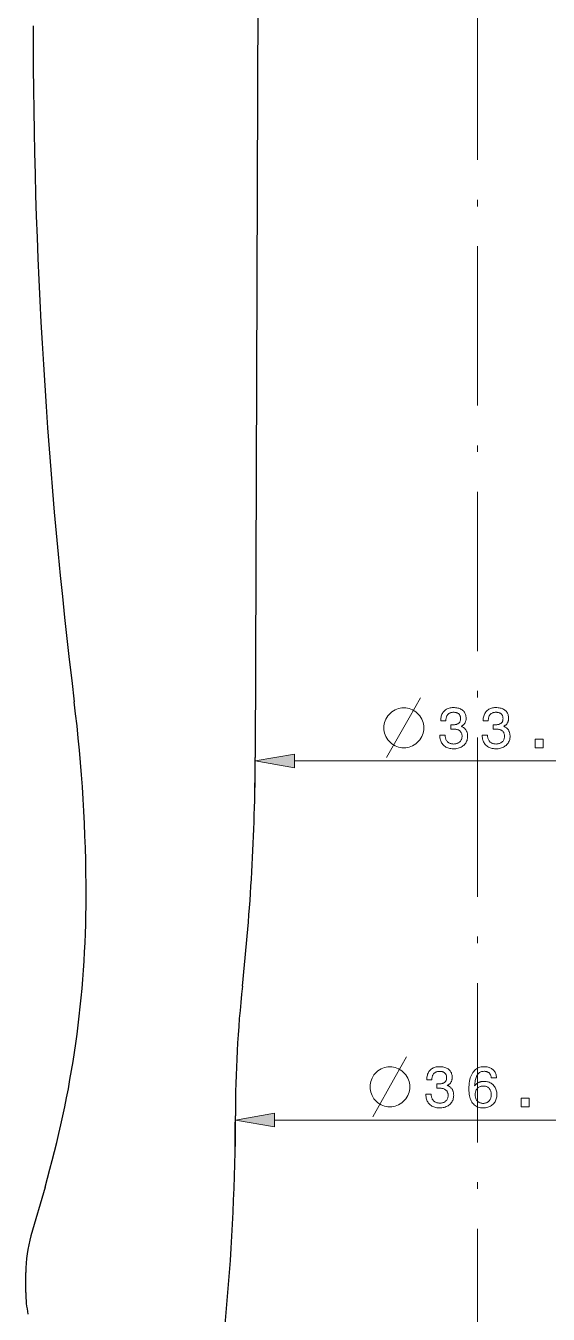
# Model space of a CAD drawing. Extents: x 0 to 297, y 0 to 543.
# Drawn here: x 120.3 to 159.7, y 165.9 to 262.9 of the extents above; entities that cross this region are included whole.
import ezdxf

# ---------------------------------------------------------------- set-up
doc = ezdxf.new("R2010")
doc.units = 0
doc.linetypes.add('DASHDOT', pattern=[18.5, 12, -3, 0.5, -3])

msp = doc.modelspace()

# ---------------------------------------------------------------- linework, layer by layer
at = {"color": 7, "linetype": 'DASHDOT', "lineweight": 13}
msp.add_line((154.338, 357.332), (154.338, 103.96), dxfattribs=at)
at = {"color": 7, "lineweight": 30}
msp.add_line((137.838, 277.832), (137.588, 207.832), dxfattribs=at)
at = {"color": 7, "lineweight": 13, "ltscale": 0.056699}
msp.add_line((137.588, 207.832), (137.588, 205.564), dxfattribs=at)
at = {"color": 7, "lineweight": 13}
for p, q in [((140.543, 207.564), (168.134, 207.564)), ((139.043, 180.52), (169.634, 180.52))]:
    msp.add_line(p, q, dxfattribs=at)
at = {"color": 7, "lineweight": 13, "ltscale": 0.057806}
msp.add_line((136.088, 180.832), (136.088, 178.52), dxfattribs=at)
at = {"color": 7, "lineweight": 30, "ltscale": 0.095312}
msp.add_line((121.741, 175.472), (120.682, 171.81), dxfattribs=at)
at = {"color": 7, "lineweight": 30, "ltscale": 0.0375}
msp.add_line((120.288, 167.532), (120.288, 169.032), dxfattribs=at)
at = {"color": 7, "lineweight": 13}
for points in [[(148.941, 211.564), (148.641, 211.564), (148.391, 211.514), (148.141, 211.414), (147.891, 211.264), (147.591, 210.964), (147.441, 210.714), (147.341, 210.464), (147.291, 210.214), (147.291, 209.914), (147.341, 209.664), (147.441, 209.414), (147.591, 209.164), (147.891, 208.864), (148.141, 208.714), (148.391, 208.614), (148.641, 208.564), (148.941, 208.564), (149.191, 208.614), (149.441, 208.714), (149.691, 208.864), (149.991, 209.164), (150.141, 209.414), (150.241, 209.664), (150.291, 209.914), (150.291, 210.214), (150.241, 210.464), (150.141, 210.714), (149.991, 210.964), (149.691, 211.264), (149.441, 211.414), (149.191, 211.514)], [(151.502, 209.504), (151.9, 209.504), (151.903, 209.443), (151.909, 209.384), (151.918, 209.328), (151.931, 209.274), (151.947, 209.224), (151.966, 209.176), (151.988, 209.132), (152.013, 209.09), (152.042, 209.051), (152.074, 209.014), (152.109, 208.981), (152.146, 208.952), (152.187, 208.926), (152.229, 208.903), (152.275, 208.884), (152.323, 208.868), (152.374, 208.856), (152.428, 208.847), (152.484, 208.842), (152.543, 208.84), (152.601, 208.842), (152.656, 208.847), (152.709, 208.855), (152.759, 208.866), (152.807, 208.88), (152.852, 208.897), (152.895, 208.918), (152.935, 208.942), (152.973, 208.968), (153.008, 208.999), (153.04, 209.031), (153.069, 209.066), (153.094, 209.104), (153.116, 209.144), (153.135, 209.186), (153.15, 209.231), (153.162, 209.278), (153.171, 209.327), (153.176, 209.379), (153.178, 209.433), (153.176, 209.482), (153.171, 209.529), (153.163, 209.573), (153.151, 209.616), (153.136, 209.656), (153.117, 209.694), (153.095, 209.73), (153.07, 209.763), (153.042, 209.795), (153.01, 209.824), (152.975, 209.851), (152.938, 209.874), (152.897, 209.895), (152.854, 209.914), (152.808, 209.929), (152.76, 209.942), (152.709, 209.951), (152.655, 209.958), (152.598, 209.963), (152.539, 209.964), (152.53, 209.964), (152.522, 209.964), (152.513, 209.964), (152.504, 209.964), (152.496, 209.964), (152.487, 209.963), (152.478, 209.963), (152.469, 209.963), (152.459, 209.962), (152.45, 209.962), (152.441, 209.962), (152.431, 209.961), (152.42, 209.961), (152.408, 209.96), (152.396, 209.959), (152.384, 209.959), (152.371, 209.958), (152.357, 209.957), (152.343, 209.956), (152.328, 209.956), (152.328, 210.295), (152.337, 210.295), (152.346, 210.294), (152.355, 210.294), (152.364, 210.294), (152.373, 210.293), (152.382, 210.293), (152.391, 210.293), (152.399, 210.292), (152.408, 210.292), (152.417, 210.292), (152.425, 210.292), (152.433, 210.292), (152.441, 210.291), (152.449, 210.291), (152.457, 210.291), (152.465, 210.291), (152.472, 210.291), (152.48, 210.291), (152.487, 210.291), (152.495, 210.291), (152.551, 210.292), (152.605, 210.295), (152.656, 210.301), (152.703, 210.309), (152.748, 210.32), (152.789, 210.332), (152.828, 210.347), (152.864, 210.364), (152.896, 210.384), (152.926, 210.406), (152.952, 210.43), (152.976, 210.457), (152.997, 210.486), (153.015, 210.517), (153.031, 210.551), (153.043, 210.587), (153.053, 210.626), (153.06, 210.667), (153.064, 210.711), (153.066, 210.757), (153.064, 210.801), (153.06, 210.844), (153.054, 210.884), (153.044, 210.922), (153.032, 210.958), (153.017, 210.992), (152.999, 211.024), (152.979, 211.054), (152.956, 211.081), (152.93, 211.107), (152.901, 211.13), (152.871, 211.151), (152.838, 211.169), (152.802, 211.185), (152.764, 211.198), (152.724, 211.209), (152.681, 211.218), (152.636, 211.224), (152.589, 211.228), (152.539, 211.229), (152.483, 211.227), (152.43, 211.223), (152.379, 211.214), (152.332, 211.203), (152.287, 211.188), (152.244, 211.171), (152.205, 211.149), (152.168, 211.125), (152.135, 211.098), (152.103, 211.067), (152.075, 211.033), (152.05, 210.996), (152.028, 210.956), (152.008, 210.913), (151.992, 210.866), (151.979, 210.817), (151.968, 210.765), (151.961, 210.71), (151.956, 210.652), (151.955, 210.59), (151.571, 210.59), (151.571, 210.62), (151.574, 210.706), (151.581, 210.789), (151.594, 210.868), (151.612, 210.944), (151.635, 211.016), (151.663, 211.084), (151.697, 211.149), (151.735, 211.21), (151.779, 211.268), (151.827, 211.322), (151.88, 211.371), (151.937, 211.416), (151.997, 211.455), (152.061, 211.489), (152.128, 211.518), (152.199, 211.541), (152.273, 211.56), (152.351, 211.573), (152.433, 211.581), (152.518, 211.583), (152.608, 211.581), (152.693, 211.575), (152.775, 211.564), (152.852, 211.549), (152.926, 211.53), (152.995, 211.507), (153.06, 211.479), (153.121, 211.447), (153.178, 211.411), (153.23, 211.37), (153.278, 211.326), (153.321, 211.278), (153.359, 211.227), (153.392, 211.173), (153.42, 211.115), (153.443, 211.054), (153.461, 210.99), (153.473, 210.922), (153.481, 210.85), (153.483, 210.776), (153.482, 210.733), (153.479, 210.691), (153.475, 210.651), (153.468, 210.612), (153.459, 210.574), (153.449, 210.538), (153.436, 210.503), (153.422, 210.469), (153.406, 210.436), (153.387, 210.405), (153.367, 210.375), (153.345, 210.346), (153.322, 210.319), (153.296, 210.293), (153.269, 210.269), (153.239, 210.247), (153.208, 210.225), (153.175, 210.206), (153.14, 210.187), (153.104, 210.171), (153.151, 210.152), (153.196, 210.131), (153.239, 210.109), (153.279, 210.084), (153.317, 210.057), (153.353, 210.029), (153.386, 209.998), (153.417, 209.966), (153.445, 209.931), (153.472, 209.895), (153.496, 209.856), (153.517, 209.816), (153.536, 209.774), (153.552, 209.731), (153.566, 209.685), (153.577, 209.638), (153.586, 209.589), (153.592, 209.539), (153.596, 209.487), (153.597, 209.433), (153.594, 209.348), (153.585, 209.267), (153.571, 209.189), (153.55, 209.114), (153.523, 209.043), (153.491, 208.976), (153.452, 208.911), (153.408, 208.851), (153.358, 208.793), (153.302, 208.739), (153.241, 208.69), (153.176, 208.645), (153.107, 208.606), (153.035, 208.572), (152.958, 208.543), (152.878, 208.52), (152.794, 208.501), (152.706, 208.488), (152.614, 208.48), (152.518, 208.478), (152.427, 208.48), (152.34, 208.489), (152.256, 208.502), (152.177, 208.521), (152.101, 208.546), (152.029, 208.576), (151.96, 208.611), (151.896, 208.652), (151.835, 208.698), (151.778, 208.75), (151.725, 208.806), (151.678, 208.866), (151.637, 208.929), (151.601, 208.996), (151.571, 209.067), (151.546, 209.141), (151.526, 209.219), (151.513, 209.301), (151.504, 209.386), (151.502, 209.475)], [(154.7, 209.504), (155.098, 209.504), (155.101, 209.443), (155.107, 209.384), (155.116, 209.328), (155.129, 209.274), (155.145, 209.224), (155.164, 209.176), (155.186, 209.132), (155.212, 209.09), (155.24, 209.051), (155.272, 209.014), (155.307, 208.981), (155.344, 208.952), (155.385, 208.926), (155.428, 208.903), (155.473, 208.884), (155.521, 208.868), (155.572, 208.856), (155.626, 208.847), (155.682, 208.842), (155.741, 208.84), (155.799, 208.842), (155.854, 208.847), (155.907, 208.855), (155.957, 208.866), (156.005, 208.88), (156.05, 208.897), (156.093, 208.918), (156.133, 208.942), (156.171, 208.968), (156.206, 208.999), (156.238, 209.031), (156.267, 209.066), (156.293, 209.104), (156.315, 209.144), (156.333, 209.186), (156.349, 209.231), (156.36, 209.278), (156.369, 209.327), (156.374, 209.379), (156.376, 209.433), (156.374, 209.482), (156.369, 209.529), (156.361, 209.573), (156.349, 209.616), (156.334, 209.656), (156.315, 209.694), (156.294, 209.73), (156.268, 209.763), (156.24, 209.795), (156.208, 209.824), (156.173, 209.851), (156.136, 209.874), (156.095, 209.895), (156.052, 209.914), (156.007, 209.929), (155.958, 209.942), (155.907, 209.951), (155.853, 209.958), (155.796, 209.963), (155.737, 209.964), (155.728, 209.964), (155.72, 209.964), (155.711, 209.964), (155.703, 209.964), (155.694, 209.964), (155.685, 209.963), (155.676, 209.963), (155.667, 209.963), (155.658, 209.962), (155.648, 209.962), (155.639, 209.962), (155.629, 209.961), (155.618, 209.961), (155.607, 209.96), (155.595, 209.959), (155.582, 209.959), (155.569, 209.958), (155.555, 209.957), (155.541, 209.956), (155.526, 209.956), (155.526, 210.295), (155.535, 210.295), (155.545, 210.294), (155.554, 210.294), (155.563, 210.294), (155.571, 210.293), (155.58, 210.293), (155.589, 210.293), (155.598, 210.292), (155.606, 210.292), (155.615, 210.292), (155.623, 210.292), (155.631, 210.292), (155.639, 210.291), (155.647, 210.291), (155.655, 210.291), (155.663, 210.291), (155.671, 210.291), (155.678, 210.291), (155.685, 210.291), (155.693, 210.291), (155.749, 210.292), (155.803, 210.295), (155.854, 210.301), (155.901, 210.309), (155.946, 210.32), (155.988, 210.332), (156.026, 210.347), (156.062, 210.364), (156.094, 210.384), (156.124, 210.406), (156.15, 210.43), (156.174, 210.457), (156.195, 210.486), (156.214, 210.517), (156.229, 210.551), (156.242, 210.587), (156.251, 210.626), (156.258, 210.667), (156.263, 210.711), (156.264, 210.757), (156.263, 210.801), (156.259, 210.844), (156.252, 210.884), (156.242, 210.922), (156.23, 210.958), (156.215, 210.992), (156.197, 211.024), (156.177, 211.054), (156.154, 211.081), (156.128, 211.107), (156.1, 211.13), (156.069, 211.151), (156.036, 211.169), (156, 211.185), (155.962, 211.198), (155.922, 211.209), (155.879, 211.218), (155.834, 211.224), (155.787, 211.228), (155.737, 211.229), (155.681, 211.227), (155.628, 211.223), (155.577, 211.214), (155.53, 211.203), (155.485, 211.188), (155.443, 211.171), (155.403, 211.149), (155.367, 211.125), (155.333, 211.098), (155.302, 211.067), (155.273, 211.033), (155.248, 210.996), (155.226, 210.956), (155.206, 210.913), (155.19, 210.866), (155.177, 210.817), (155.166, 210.765), (155.159, 210.71), (155.154, 210.652), (155.153, 210.59), (154.769, 210.59), (154.769, 210.62), (154.772, 210.706), (154.78, 210.789), (154.792, 210.868), (154.81, 210.944), (154.833, 211.016), (154.862, 211.084), (154.895, 211.149), (154.933, 211.21), (154.977, 211.268), (155.025, 211.322), (155.078, 211.371), (155.135, 211.416), (155.195, 211.455), (155.259, 211.489), (155.326, 211.518), (155.397, 211.541), (155.471, 211.56), (155.549, 211.573), (155.631, 211.581), (155.716, 211.583), (155.806, 211.581), (155.891, 211.575), (155.973, 211.564), (156.051, 211.549), (156.124, 211.53), (156.193, 211.507), (156.258, 211.479), (156.319, 211.447), (156.376, 211.411), (156.428, 211.37), (156.477, 211.326), (156.52, 211.278), (156.557, 211.227), (156.59, 211.173), (156.618, 211.115), (156.641, 211.054), (156.659, 210.99), (156.671, 210.922), (156.679, 210.85), (156.681, 210.776), (156.68, 210.733), (156.678, 210.691), (156.673, 210.651), (156.666, 210.612), (156.657, 210.574), (156.647, 210.538), (156.634, 210.503), (156.62, 210.469), (156.604, 210.436), (156.586, 210.405), (156.565, 210.375), (156.543, 210.346), (156.52, 210.319), (156.494, 210.293), (156.467, 210.269), (156.437, 210.247), (156.406, 210.225), (156.373, 210.206), (156.339, 210.187), (156.302, 210.171), (156.349, 210.152), (156.394, 210.131), (156.437, 210.109), (156.477, 210.084), (156.515, 210.057), (156.551, 210.029), (156.584, 209.998), (156.615, 209.966), (156.644, 209.931), (156.67, 209.895), (156.694, 209.856), (156.715, 209.816), (156.734, 209.774), (156.75, 209.731), (156.764, 209.685), (156.775, 209.638), (156.784, 209.589), (156.79, 209.539), (156.794, 209.487), (156.795, 209.433), (156.792, 209.348), (156.783, 209.267), (156.769, 209.189), (156.748, 209.114), (156.722, 209.043), (156.689, 208.976), (156.651, 208.911), (156.606, 208.851), (156.556, 208.793), (156.5, 208.739), (156.439, 208.69), (156.374, 208.645), (156.306, 208.606), (156.233, 208.572), (156.157, 208.543), (156.076, 208.52), (155.992, 208.501), (155.904, 208.488), (155.812, 208.48), (155.716, 208.478), (155.625, 208.48), (155.538, 208.489), (155.454, 208.502), (155.375, 208.521), (155.299, 208.546), (155.227, 208.576), (155.158, 208.611), (155.094, 208.652), (155.033, 208.698), (154.976, 208.75), (154.923, 208.806), (154.876, 208.866), (154.835, 208.929), (154.799, 208.996), (154.769, 209.067), (154.744, 209.141), (154.725, 209.219), (154.711, 209.301), (154.702, 209.386), (154.7, 209.475)], [(158.688, 208.564), (158.688, 209.207), (159.285, 209.207), (159.285, 208.564)], [(140.543, 208.085), (137.588, 207.564), (140.543, 207.043)], [(147.889, 184.52), (147.589, 184.52), (147.339, 184.47), (147.089, 184.37), (146.839, 184.22), (146.539, 183.92), (146.389, 183.67), (146.289, 183.42), (146.239, 183.17), (146.239, 182.87), (146.289, 182.62), (146.389, 182.37), (146.539, 182.12), (146.839, 181.82), (147.089, 181.67), (147.339, 181.57), (147.589, 181.52), (147.889, 181.52), (148.139, 181.57), (148.389, 181.67), (148.639, 181.82), (148.939, 182.12), (149.089, 182.37), (149.189, 182.62), (149.239, 182.87), (149.239, 183.17), (149.189, 183.42), (149.089, 183.67), (148.939, 183.92), (148.639, 184.22), (148.389, 184.37), (148.139, 184.47)], [(150.45, 182.46), (150.849, 182.46), (150.851, 182.398), (150.858, 182.339), (150.867, 182.283), (150.879, 182.23), (150.895, 182.18), (150.914, 182.132), (150.936, 182.087), (150.962, 182.045), (150.991, 182.006), (151.023, 181.97), (151.057, 181.937), (151.095, 181.907), (151.135, 181.881), (151.178, 181.859), (151.224, 181.84), (151.272, 181.824), (151.323, 181.812), (151.376, 181.803), (151.433, 181.798), (151.492, 181.796), (151.549, 181.798), (151.605, 181.802), (151.657, 181.81), (151.708, 181.821), (151.755, 181.836), (151.801, 181.853), (151.843, 181.874), (151.884, 181.897), (151.921, 181.924), (151.956, 181.954), (151.989, 181.987), (152.018, 182.022), (152.043, 182.06), (152.065, 182.1), (152.084, 182.142), (152.099, 182.186), (152.111, 182.233), (152.119, 182.283), (152.124, 182.334), (152.126, 182.389), (152.124, 182.438), (152.119, 182.484), (152.111, 182.529), (152.099, 182.572), (152.084, 182.612), (152.066, 182.65), (152.044, 182.686), (152.019, 182.719), (151.99, 182.75), (151.959, 182.78), (151.924, 182.806), (151.886, 182.83), (151.846, 182.851), (151.803, 182.869), (151.757, 182.885), (151.708, 182.897), (151.657, 182.907), (151.603, 182.914), (151.547, 182.918), (151.487, 182.92), (151.479, 182.92), (151.47, 182.92), (151.462, 182.92), (151.453, 182.919), (151.444, 182.919), (151.435, 182.919), (151.426, 182.919), (151.417, 182.918), (151.408, 182.918), (151.399, 182.918), (151.389, 182.917), (151.379, 182.917), (151.368, 182.916), (151.357, 182.916), (151.345, 182.915), (151.333, 182.914), (151.319, 182.914), (151.306, 182.913), (151.291, 182.912), (151.277, 182.911), (151.277, 183.251), (151.286, 183.25), (151.295, 183.25), (151.304, 183.25), (151.313, 183.249), (151.322, 183.249), (151.331, 183.249), (151.339, 183.248), (151.348, 183.248), (151.357, 183.248), (151.365, 183.248), (151.373, 183.247), (151.382, 183.247), (151.39, 183.247), (151.398, 183.247), (151.406, 183.247), (151.413, 183.247), (151.421, 183.247), (151.429, 183.247), (151.436, 183.247), (151.443, 183.247), (151.5, 183.248), (151.553, 183.251), (151.604, 183.257), (151.652, 183.265), (151.696, 183.275), (151.738, 183.288), (151.777, 183.303), (151.812, 183.32), (151.845, 183.34), (151.874, 183.361), (151.901, 183.386), (151.925, 183.412), (151.946, 183.441), (151.964, 183.473), (151.979, 183.507), (151.992, 183.543), (152.002, 183.582), (152.009, 183.623), (152.013, 183.667), (152.014, 183.713), (152.013, 183.757), (152.009, 183.799), (152.002, 183.84), (151.993, 183.878), (151.98, 183.914), (151.965, 183.948), (151.948, 183.98), (151.927, 184.009), (151.904, 184.037), (151.878, 184.062), (151.85, 184.086), (151.819, 184.106), (151.786, 184.125), (151.751, 184.141), (151.713, 184.154), (151.672, 184.165), (151.63, 184.174), (151.585, 184.18), (151.537, 184.184), (151.487, 184.185), (151.431, 184.183), (151.378, 184.178), (151.328, 184.17), (151.28, 184.159), (151.235, 184.144), (151.193, 184.126), (151.154, 184.105), (151.117, 184.081), (151.083, 184.053), (151.052, 184.022), (151.024, 183.988), (150.999, 183.951), (150.976, 183.911), (150.957, 183.868), (150.941, 183.822), (150.927, 183.773), (150.917, 183.721), (150.909, 183.666), (150.905, 183.607), (150.903, 183.546), (150.52, 183.546), (150.52, 183.575), (150.522, 183.662), (150.53, 183.745), (150.543, 183.824), (150.561, 183.899), (150.584, 183.971), (150.612, 184.04), (150.645, 184.105), (150.684, 184.166), (150.727, 184.223), (150.776, 184.278), (150.829, 184.327), (150.885, 184.372), (150.946, 184.411), (151.009, 184.445), (151.077, 184.474), (151.147, 184.497), (151.222, 184.515), (151.3, 184.528), (151.381, 184.536), (151.466, 184.539), (151.556, 184.537), (151.642, 184.53), (151.723, 184.52), (151.801, 184.505), (151.874, 184.486), (151.943, 184.462), (152.008, 184.435), (152.069, 184.403), (152.126, 184.366), (152.179, 184.326), (152.227, 184.282), (152.27, 184.234), (152.308, 184.183), (152.341, 184.129), (152.369, 184.071), (152.391, 184.01), (152.409, 183.945), (152.422, 183.877), (152.429, 183.806), (152.432, 183.731), (152.431, 183.689), (152.428, 183.647), (152.423, 183.607), (152.417, 183.568), (152.408, 183.53), (152.397, 183.494), (152.385, 183.458), (152.37, 183.425), (152.354, 183.392), (152.336, 183.36), (152.316, 183.33), (152.294, 183.302), (152.27, 183.275), (152.245, 183.249), (152.217, 183.225), (152.188, 183.202), (152.157, 183.181), (152.124, 183.161), (152.089, 183.143), (152.052, 183.126), (152.1, 183.108), (152.145, 183.087), (152.187, 183.064), (152.228, 183.04), (152.266, 183.013), (152.301, 182.984), (152.334, 182.954), (152.365, 182.921), (152.394, 182.887), (152.42, 182.85), (152.444, 182.812), (152.465, 182.772), (152.484, 182.73), (152.501, 182.686), (152.514, 182.641), (152.526, 182.594), (152.534, 182.545), (152.541, 182.495), (152.544, 182.442), (152.546, 182.389), (152.543, 182.304), (152.534, 182.223), (152.519, 182.145), (152.498, 182.07), (152.472, 181.999), (152.439, 181.931), (152.401, 181.867), (152.357, 181.806), (152.307, 181.749), (152.251, 181.695), (152.19, 181.645), (152.125, 181.601), (152.056, 181.562), (151.983, 181.528), (151.907, 181.499), (151.827, 181.475), (151.742, 181.457), (151.654, 181.444), (151.562, 181.436), (151.466, 181.434), (151.375, 181.436), (151.288, 181.444), (151.205, 181.458), (151.125, 181.477), (151.049, 181.502), (150.977, 181.531), (150.909, 181.567), (150.844, 181.608), (150.783, 181.654), (150.726, 181.705), (150.674, 181.762), (150.627, 181.822), (150.585, 181.885), (150.55, 181.952), (150.519, 182.023), (150.494, 182.097), (150.475, 182.175), (150.461, 182.257), (150.453, 182.342), (150.45, 182.431)], [(155.773, 183.708), (155.377, 183.708), (155.371, 183.754), (155.363, 183.797), (155.353, 183.839), (155.34, 183.878), (155.325, 183.915), (155.307, 183.949), (155.288, 183.982), (155.266, 184.012), (155.241, 184.04), (155.215, 184.066), (155.186, 184.089), (155.155, 184.11), (155.122, 184.129), (155.087, 184.145), (155.05, 184.158), (155.011, 184.169), (154.969, 184.178), (154.926, 184.184), (154.881, 184.188), (154.833, 184.189), (154.769, 184.186), (154.708, 184.178), (154.65, 184.165), (154.595, 184.146), (154.543, 184.122), (154.494, 184.092), (154.448, 184.057), (154.405, 184.016), (154.366, 183.97), (154.329, 183.919), (154.296, 183.862), (154.265, 183.8), (154.237, 183.732), (154.213, 183.659), (154.191, 183.58), (154.172, 183.495), (154.156, 183.405), (154.142, 183.309), (154.132, 183.208), (154.125, 183.101), (154.151, 183.133), (154.178, 183.163), (154.206, 183.191), (154.235, 183.219), (154.265, 183.244), (154.297, 183.268), (154.329, 183.29), (154.363, 183.311), (154.398, 183.33), (154.434, 183.348), (154.471, 183.364), (154.508, 183.378), (154.547, 183.391), (154.586, 183.402), (154.627, 183.411), (154.668, 183.419), (154.71, 183.425), (154.753, 183.429), (154.797, 183.431), (154.842, 183.432), (154.925, 183.429), (155.006, 183.421), (155.083, 183.408), (155.157, 183.388), (155.227, 183.364), (155.295, 183.334), (155.359, 183.298), (155.42, 183.257), (155.478, 183.211), (155.533, 183.159), (155.584, 183.103), (155.629, 183.043), (155.669, 182.98), (155.703, 182.913), (155.732, 182.843), (155.756, 182.769), (155.775, 182.692), (155.788, 182.611), (155.796, 182.527), (155.799, 182.439), (155.796, 182.351), (155.787, 182.267), (155.773, 182.186), (155.754, 182.108), (155.728, 182.034), (155.697, 181.963), (155.661, 181.896), (155.619, 181.831), (155.571, 181.77), (155.517, 181.713), (155.459, 181.66), (155.398, 181.612), (155.333, 181.57), (155.264, 181.534), (155.192, 181.503), (155.117, 181.478), (155.038, 181.459), (154.956, 181.445), (154.87, 181.436), (154.78, 181.434), (154.677, 181.437), (154.579, 181.448), (154.486, 181.466), (154.398, 181.492), (154.315, 181.525), (154.237, 181.565), (154.163, 181.612), (154.095, 181.667), (154.032, 181.729), (153.973, 181.798), (153.92, 181.874), (153.872, 181.957), (153.83, 182.046), (153.794, 182.142), (153.763, 182.244), (153.737, 182.352), (153.718, 182.467), (153.704, 182.588), (153.695, 182.716), (153.693, 182.85), (153.696, 183.008), (153.705, 183.158), (153.719, 183.301), (153.74, 183.436), (153.767, 183.565), (153.8, 183.686), (153.839, 183.8), (153.884, 183.906), (153.934, 184.005), (153.991, 184.097), (154.053, 184.181), (154.12, 184.256), (154.191, 184.323), (154.268, 184.38), (154.349, 184.429), (154.435, 184.468), (154.526, 184.499), (154.621, 184.521), (154.722, 184.535), (154.827, 184.539), (154.911, 184.537), (154.991, 184.53), (155.067, 184.519), (155.14, 184.504), (155.21, 184.485), (155.275, 184.461), (155.338, 184.433), (155.396, 184.4), (155.451, 184.363), (155.503, 184.322), (155.55, 184.277), (155.593, 184.228), (155.631, 184.175), (155.665, 184.119), (155.694, 184.06), (155.719, 183.997), (155.739, 183.93), (155.755, 183.86), (155.767, 183.786)], [(155.381, 182.435), (155.38, 182.492), (155.375, 182.547), (155.367, 182.6), (155.355, 182.65), (155.341, 182.698), (155.323, 182.744), (155.302, 182.787), (155.277, 182.828), (155.25, 182.867), (155.219, 182.903), (155.185, 182.936), (155.15, 182.966), (155.112, 182.992), (155.073, 183.015), (155.031, 183.034), (154.988, 183.05), (154.942, 183.062), (154.894, 183.071), (154.845, 183.076), (154.793, 183.078), (154.735, 183.076), (154.68, 183.071), (154.627, 183.062), (154.577, 183.05), (154.53, 183.035), (154.485, 183.016), (154.442, 182.993), (154.402, 182.967), (154.365, 182.938), (154.33, 182.905), (154.298, 182.869), (154.27, 182.831), (154.245, 182.79), (154.223, 182.746), (154.205, 182.7), (154.19, 182.651), (154.178, 182.6), (154.169, 182.546), (154.164, 182.49), (154.163, 182.431), (154.164, 182.372), (154.169, 182.315), (154.178, 182.261), (154.189, 182.209), (154.204, 182.16), (154.222, 182.114), (154.244, 182.07), (154.269, 182.028), (154.297, 181.989), (154.328, 181.952), (154.362, 181.919), (154.399, 181.888), (154.438, 181.862), (154.479, 181.839), (154.523, 181.819), (154.569, 181.803), (154.617, 181.791), (154.668, 181.782), (154.721, 181.777), (154.776, 181.775), (154.829, 181.777), (154.88, 181.782), (154.929, 181.791), (154.976, 181.804), (155.021, 181.821), (155.063, 181.841), (155.104, 181.864), (155.143, 181.892), (155.179, 181.923), (155.214, 181.957), (155.246, 181.995), (155.274, 182.035), (155.299, 182.077), (155.321, 182.121), (155.339, 182.168), (155.354, 182.217), (155.366, 182.268), (155.375, 182.321), (155.38, 182.377)], [(157.637, 181.52), (157.637, 182.163), (158.234, 182.163), (158.234, 181.52)], [(139.043, 181.041), (136.088, 180.52), (139.043, 179.999)]]:
    msp.add_lwpolyline(points, close=True, dxfattribs=at)
for points in [[(147.491, 207.814), (149.191, 210.814), (150.041, 212.314)], [(146.439, 180.77), (148.139, 183.77), (148.989, 185.27)]]:
    msp.add_lwpolyline(points, dxfattribs=at)
at = {"color": 7, "lineweight": 30}
for centre, radius, start, end in [((539.838, 262.935), 419, 180.00042, 186.97865), ((3.918, 197.335), 120.92, 359.99855, 6.97865), ((-26.658, 208.419), 164.247, 353.77096, 359.79537), ((46.138, 197.334), 78.7, 343.87195, 359.99854), ((226.088, 180.832), 90, 173.77097, 180.00001), ((-21.948, 180.832), 158.036, 349.47521, 360), ((130.288, 169.032), 10, 163.87195, 179.99999), ((128.288, 167.532), 8, 180.00001, 191.81227)]:
    msp.add_arc(centre, radius, start, end, dxfattribs=at)
at = {"color": 7, "lineweight": 13}
for points in [[(140.543, 208.085), (137.588, 207.564), (140.543, 208.085), (140.543, 207.043)], [(139.043, 181.041), (136.088, 180.52), (139.043, 181.041), (139.043, 179.999)]]:
    msp.add_solid(points, dxfattribs=at)

doc.saveas('drawing.dxf')
